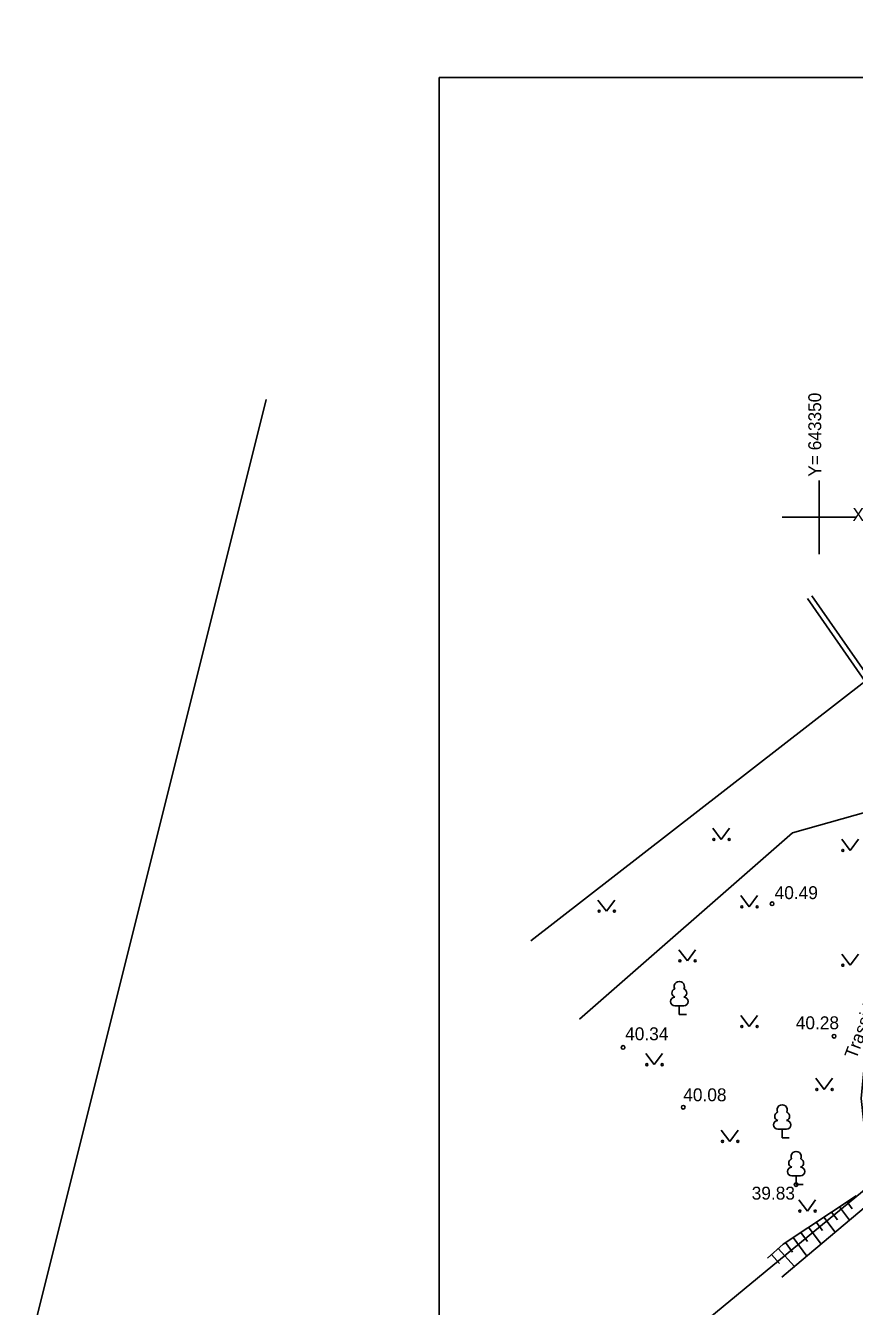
# Model space of a CAD drawing. Extents: x 643307 to 643533, y 6457873 to 6458043.
# Drawn here: x 643307 to 643351.9, y 6457957.2 to 6458026.7 of the extents above; entities that cross this region are included whole.
import ezdxf

# ---------------------------------------------------------------- set-up
doc = ezdxf.new("R2010")
doc.units = 0
for name, color, linetype in [('ABIJOONIS', 7, 'Continuous'), ('AED', 7, 'Continuous'), ('HALJASTUS', 7, 'Continuous'), ('KORGUS', 7, 'Continuous'), ('MPKAABEL', 7, 'Continuous'), ('PIIR', 7, 'Continuous'), ('PUU', 7, 'Continuous'), ('RELJEEF', 7, 'Continuous'), ('VEEKOGU', 7, 'Continuous'), ('VORK', 7, 'Continuous'), ('VORMISTUS', 7, 'Continuous'), ('VTRASS', 7, 'Continuous')]:
    doc.layers.add(name, color=color, linetype=linetype)

msp = doc.modelspace()

# ---------------------------------------------------------------- linework, layer by layer
at = {"layer": 'AED'}
msp.add_lwpolyline([(643334.377, 6457977.047), (643352.478, 6457991.094), (643361.335, 6457998.337)], dxfattribs=at)
at = {"layer": 'HALJASTUS'}
for p, q in [((643344.243, 6457983.142), (643344.707, 6457982.536)), ((643344.707, 6457982.536), (643345.152, 6457983.142)), ((643351.23, 6457982.544), (643351.694, 6457981.937)), ((643351.694, 6457981.937), (643352.139, 6457982.544)), ((643345.755, 6457979.492), (643346.218, 6457978.885)), ((643346.218, 6457978.885), (643346.663, 6457979.492)), ((643338.019, 6457979.252), (643338.483, 6457978.646)), ((643338.483, 6457978.646), (643338.928, 6457979.252)), ((643342.403, 6457976.559), (643342.867, 6457975.953)), ((643342.867, 6457975.953), (643343.312, 6457976.559)), ((643351.23, 6457976.32), (643351.694, 6457975.713)), ((643351.694, 6457975.713), (643352.139, 6457976.32)), ((643345.755, 6457972.998), (643346.218, 6457972.392)), ((643346.218, 6457972.392), (643346.663, 6457972.998)), ((643340.608, 6457970.934), (643341.071, 6457970.327)), ((643341.071, 6457970.327), (643341.517, 6457970.934)), ((643349.824, 6457969.587), (643350.287, 6457968.981)), ((643350.287, 6457968.981), (643350.733, 6457969.587)), ((643344.707, 6457966.774), (643345.171, 6457966.168)), ((643345.171, 6457966.168), (643345.616, 6457966.774)), ((643348.905, 6457962.999), (643349.368, 6457962.392)), ((643349.368, 6457962.392), (643349.814, 6457962.999))]:
    msp.add_line(p, q, dxfattribs=at)
msp.add_lwpolyline([(643337.014, 6457972.795), (643348.556, 6457982.902), (643354.643, 6457984.612)], dxfattribs=at)
for centre in [(643344.306, 6457982.536), (643345.135, 6457982.536), (643351.293, 6457981.937), (643338.082, 6457978.646), (643338.911, 6457978.646), (643345.817, 6457978.885), (643346.646, 6457978.885), (643342.465, 6457975.953), (643343.294, 6457975.953), (643351.293, 6457975.713), (643345.817, 6457972.392), (643346.646, 6457972.392), (643340.67, 6457970.327), (643341.499, 6457970.327), (643349.886, 6457968.981), (643350.715, 6457968.981), (643344.77, 6457966.168), (643345.598, 6457966.168), (643348.967, 6457962.392), (643349.796, 6457962.392)]:
    msp.add_circle(centre, 0.055, dxfattribs=at)
at = {"layer": 'KORGUS'}
for centre in [(643347.458, 6457979.046), (643350.819, 6457971.868), (643339.384, 6457971.259), (643342.643, 6457968.019), (643348.761, 6457963.824)]:
    msp.add_circle(centre, 0.1, dxfattribs=at)
at = {"layer": 'MPKAABEL'}
msp.add_lwpolyline([(643349.608, 6457995.747), (643356.015, 6457986.537), (643356.763, 6457983.47), (643356.495, 6457980.578), (643355.113, 6457977.121), (643352.799, 6457970.888), (643352.559, 6457968.49), (643352.851, 6457965.935), (643354.151, 6457963.682)], dxfattribs=at)
at = {"layer": 'PIIR'}
msp.add_lwpolyline([(643460.11, 6458026.65), (643425.42, 6458018.14), (643411.86, 6458010.98), (643406.53, 6458008.17), (643400.22, 6458002.65), (643358.46, 6457968.49), (643321.21, 6457937.74), (643307.01, 6457954.19), (643320.039, 6458006.381)], dxfattribs=at)
at = {"layer": 'PUU'}
for p, q in [((643342.671, 6457973.513), (643342.191, 6457973.513)), ((643342.431, 6457973.038), (643342.431, 6457973.513)), ((643342.811, 6457973.038), (643342.431, 6457973.038)), ((643348.245, 6457966.83), (643347.765, 6457966.83)), ((643348.005, 6457966.355), (643348.005, 6457966.83)), ((643348.385, 6457966.355), (643348.005, 6457966.355)), ((643349.001, 6457964.299), (643348.521, 6457964.299)), ((643348.761, 6457963.824), (643348.761, 6457964.299)), ((643349.141, 6457963.824), (643348.761, 6457963.824))]:
    msp.add_line(p, q, dxfattribs=at)
for centre, radius, start, end in [((643342.431, 6457974.558), 0.277, 332.5799, 207.4201), ((643342.194, 6457973.75), 0.238, 90.0016, 269.3953), ((643342.261, 6457974.211), 0.233, 109.02174, 253.14154), ((643342.601, 6457974.211), 0.233, 286.85082, 70.98591), ((643342.668, 6457973.75), 0.238, 270.6047, 89.9984), ((643347.835, 6457967.528), 0.233, 109.02174, 253.14154), ((643348.005, 6457967.875), 0.277, 332.5799, 207.4201), ((643348.175, 6457967.528), 0.233, 286.85082, 70.98591), ((643347.768, 6457967.067), 0.238, 90.0016, 269.3953), ((643348.242, 6457967.067), 0.238, 270.6047, 89.9984), ((643348.761, 6457965.344), 0.277, 332.5799, 207.4201), ((643348.524, 6457964.536), 0.238, 90.0016, 269.3953), ((643348.591, 6457964.997), 0.233, 109.02174, 253.14154), ((643348.931, 6457964.997), 0.233, 286.85082, 70.98591), ((643348.998, 6457964.536), 0.238, 270.6047, 89.9984)]:
    msp.add_arc(centre, radius, start, end, dxfattribs=at)
at = {"layer": 'RELJEEF'}
for p, q in [((643351.521, 6457962.89), (643351.805, 6457962.511)), ((643350.267, 6457962.062), (643350.878, 6457961.246)), ((643350.685, 6457962.338), (643350.995, 6457961.924)), ((643351.103, 6457962.614), (643351.644, 6457961.891)), ((643349.432, 6457961.509), (643350.112, 6457960.6)), ((643349.85, 6457961.785), (643350.185, 6457961.337)), ((643348.178, 6457960.681), (643348.568, 6457960.16)), ((643348.596, 6457960.957), (643349.346, 6457959.955)), ((643349.014, 6457961.233), (643349.375, 6457960.75)), ((643347.421, 6457960.03), (643347.856, 6457959.544)), ((643347.793, 6457960.364), (643348.672, 6457959.384))]:
    msp.add_line(p, q, dxfattribs=at)
msp.add_lwpolyline([(643347.21, 6457959.84), (643348.056, 6457960.6), (643352.02, 6457963.22)], dxfattribs=at)
at = {"layer": 'VEEKOGU'}
msp.add_lwpolyline([(643347.986, 6457958.799), (643349.036, 6457959.694), (643352.551, 6457962.655)], dxfattribs=at)
at = {"layer": 'VORK'}
for p, q in [((643350, 6458002), (643350, 6457998)), ((643348, 6458000), (643352, 6458000))]:
    msp.add_line(p, q, dxfattribs=at)
at = {"layer": 'VORMISTUS'}
msp.add_lwpolyline([(643329.421, 6457885.329), (643329.421, 6458023.829), (643519.421, 6458023.829), (643519.421, 6457885.329)], close=True, dxfattribs=at)
at = {"layer": 'VTRASS'}
msp.add_lwpolyline([(643349.38, 6457995.588), (643355.756, 6457986.42), (643356.482, 6457983.45), (643356.222, 6457980.643), (643354.853, 6457977.221), (643352.526, 6457970.952), (643352.279, 6457968.488), (643352.581, 6457965.846), (643353.91, 6457963.543)], dxfattribs=at)

# ---------------------------------------------------------------- texts
at = {"layer": 'ABIJOONIS'}
msp.add_text('Trasside asukoht muudetud', height=0.7, rotation=69.49726, dxfattribs=at).set_placement((643352.013, 6457970.585))
at = {"layer": 'KORGUS'}
for s, p in [('40.49', (643347.597, 6457979.301)), ('40.28', (643348.741, 6457972.247)), ('40.34', (643339.496, 6457971.651)), ('40.08', (643342.646, 6457968.343)), ('39.83', (643346.354, 6457963.012))]:
    msp.add_text(s, height=0.7, dxfattribs=at).set_placement(p)
at = {"layer": 'VORK'}
msp.add_text(' Y= 643350 ', height=0.7, rotation=90, dxfattribs=at).set_placement((643350.119, 6458001.938))
msp.add_text(' X=6458000 ', height=0.7, dxfattribs=at).set_placement((643351.555, 6457999.802))

doc.saveas('drawing.dxf')
